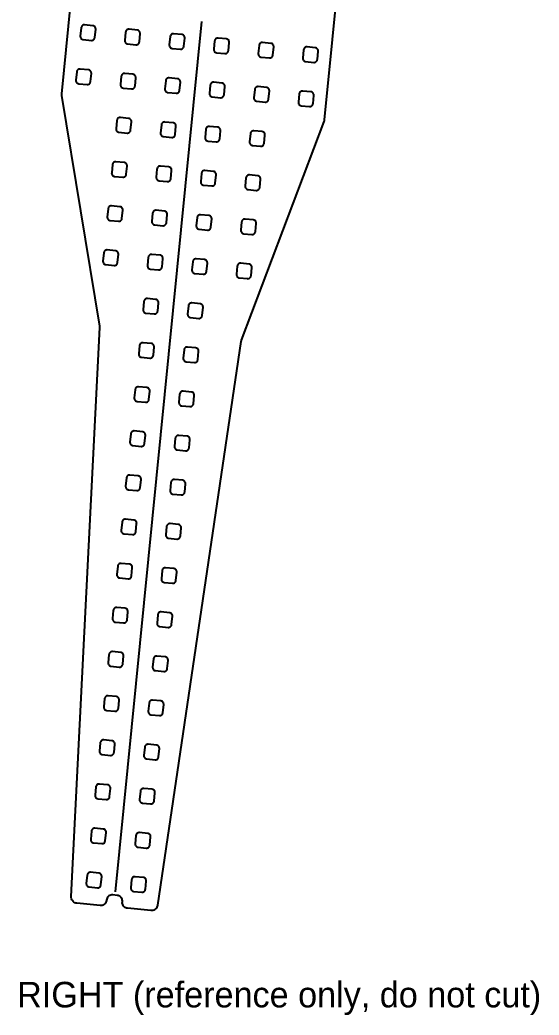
# Model space of a CAD drawing. Header units: millimetres. Extents: x -391 to 435, y -334 to 302.
# Drawn here: x 272.7 to 435.3, y -334.2 to -22.6 of the extents above; entities that cross this region are included whole.
import ezdxf

# ---------------------------------------------------------------- set-up
doc = ezdxf.new("R2010")
doc.units = ezdxf.units.MM
for name, color, linetype in [('LED_STRIP', 30, 'Continuous'), ('NOTES', 3, 'Continuous'), ('OUTLINE', 7, 'Continuous')]:
    doc.layers.add(name, color=color, linetype=linetype)

msp = doc.modelspace()

# ---------------------------------------------------------------- linework, layer by layer
at = {"layer": 'LED_STRIP'}
msp.add_lwpolyline([(329.55, -23.13), (302.58, -295.7)], dxfattribs=at)
at = {"layer": 'OUTLINE'}
msp.add_lwpolyline([(377.87, 45.8), (368, -53.94), (367.96, -54.19), (367.88, -54.44), (342.04, -122.89), (341.97, -123.1), (341.93, -123.31), (315.83, -299.81), (315.76, -300.14), (315.62, -300.45), (315.44, -300.74), (315.21, -300.99), (314.95, -301.2), (314.65, -301.36), (314.33, -301.46), (314, -301.52), (313.66, -301.51), (306.41, -300.79), (306.13, -300.74), (305.86, -300.65), (305.61, -300.52), (305.38, -300.35), (305.19, -300.14), (305.02, -299.91), (304.9, -299.65), (304.82, -299.38), (304.78, -299.1), (304.79, -298.82), (304.79, -298.74), (304.8, -298.46), (304.76, -298.18), (304.68, -297.91), (304.55, -297.65), (304.39, -297.42), (304.2, -297.21), (303.97, -297.04), (303.72, -296.91), (303.45, -296.82), (303.17, -296.77), (301.79, -296.63), (301.48, -296.63), (301.17, -296.68), (300.87, -296.78), (300.6, -296.94), (300.35, -297.14), (300.15, -297.37), (299.99, -297.65), (299.88, -297.94), (299.82, -298.25), (299.81, -298.32), (299.75, -298.63), (299.64, -298.93), (299.48, -299.2), (299.27, -299.44), (299.03, -299.64), (298.76, -299.79), (298.46, -299.9), (298.15, -299.95), (297.83, -299.95), (290.58, -299.23), (290.25, -299.17), (289.93, -299.05), (289.64, -298.88), (289.38, -298.67), (289.16, -298.41), (288.98, -298.12), (288.86, -297.81), (288.79, -297.47), (288.78, -297.14), (297.78, -118.94), (297.78, -118.73), (297.78, -118.73), (297.75, -118.51), (285.82, -46.33), (285.79, -46.07), (285.8, -45.8), (295.67, 53.94)], dxfattribs=at)
for points in [[(291.84, -28.4), (291.95, -28.51), (292.07, -28.6), (292.21, -28.68), (292.36, -28.73), (292.51, -28.76), (295.1, -29.01), (295.28, -29.01), (295.45, -28.99), (295.61, -28.93), (295.76, -28.84), (295.9, -28.73), (296.01, -28.6), (296.1, -28.45), (296.16, -28.29), (296.19, -28.12), (296.45, -25.53), (296.45, -25.37), (296.43, -25.22), (296.39, -25.07), (296.32, -24.92), (296.23, -24.8), (296.12, -24.68), (296, -24.59), (295.86, -24.51), (295.71, -24.46), (295.55, -24.43), (292.97, -24.18), (292.79, -24.18), (292.62, -24.2), (292.46, -24.26), (292.3, -24.35), (292.17, -24.46), (292.06, -24.59), (291.97, -24.74), (291.91, -24.9), (291.87, -25.08), (291.62, -27.66), (291.61, -27.82), (291.64, -27.97), (291.68, -28.13), (291.75, -28.27), (291.84, -28.4)], [(305.72, -29.7), (305.83, -29.84), (305.96, -29.95), (306.11, -30.04), (306.27, -30.1), (306.45, -30.13), (309.03, -30.39), (309.21, -30.39), (309.38, -30.36), (309.54, -30.31), (309.7, -30.22), (309.83, -30.11), (309.94, -29.98), (310.03, -29.83), (310.09, -29.67), (310.13, -29.49), (310.38, -26.91), (310.38, -26.73), (310.36, -26.56), (310.3, -26.4), (310.21, -26.24), (310.1, -26.11), (309.97, -26), (309.82, -25.91), (309.66, -25.85), (309.49, -25.81), (306.9, -25.56), (306.72, -25.55), (306.55, -25.58), (306.39, -25.64), (306.24, -25.73), (306.1, -25.84), (305.99, -25.97), (305.9, -26.12), (305.84, -26.28), (305.81, -26.45), (305.55, -29.04), (305.55, -29.22), (305.58, -29.39), (305.63, -29.55), (305.72, -29.7)], [(319.65, -31.08), (319.76, -31.22), (319.89, -31.33), (320.04, -31.42), (320.21, -31.48), (320.38, -31.51), (322.97, -31.77), (323.14, -31.77), (323.31, -31.74), (323.48, -31.68), (323.63, -31.6), (323.76, -31.49), (323.88, -31.36), (323.96, -31.21), (324.03, -31.04), (324.06, -30.87), (324.31, -28.28), (324.32, -28.11), (324.29, -27.94), (324.23, -27.77), (324.15, -27.62), (324.03, -27.49), (323.9, -27.37), (323.75, -27.28), (323.59, -27.22), (323.42, -27.19), (320.83, -26.94), (320.66, -26.93), (320.48, -26.96), (320.32, -27.02), (320.17, -27.1), (320.03, -27.22), (319.92, -27.35), (319.83, -27.5), (319.77, -27.66), (319.74, -27.83), (319.48, -30.42), (319.48, -30.59), (319.51, -30.77), (319.57, -30.93), (319.65, -31.08)], [(333.58, -32.46), (333.69, -32.6), (333.83, -32.71), (333.98, -32.8), (334.14, -32.86), (334.31, -32.89), (336.9, -33.15), (337.05, -33.15), (337.21, -33.13), (337.36, -33.08), (337.5, -33.01), (337.63, -32.93), (337.74, -32.82), (337.84, -32.69), (337.91, -32.55), (337.96, -32.4), (337.99, -32.25), (338.25, -29.66), (338.25, -29.49), (338.22, -29.32), (338.16, -29.15), (338.08, -29), (337.97, -28.87), (337.83, -28.75), (337.68, -28.66), (337.52, -28.6), (337.35, -28.57), (334.76, -28.31), (334.59, -28.31), (334.42, -28.34), (334.25, -28.4), (334.1, -28.48), (333.97, -28.59), (333.85, -28.73), (333.76, -28.88), (333.7, -29.04), (333.67, -29.21), (333.41, -31.8), (333.41, -31.97), (333.44, -32.14), (333.5, -32.31), (333.58, -32.46)], [(347.51, -33.84), (347.63, -33.97), (347.76, -34.09), (347.91, -34.18), (348.07, -34.24), (348.24, -34.27), (350.83, -34.53), (350.99, -34.53), (351.14, -34.51), (351.29, -34.46), (351.43, -34.39), (351.56, -34.3), (351.67, -34.19), (351.77, -34.07), (351.84, -33.93), (351.9, -33.78), (351.92, -33.63), (352.18, -31.04), (352.18, -30.87), (352.15, -30.7), (352.09, -30.53), (352.01, -30.38), (351.9, -30.24), (351.77, -30.13), (351.62, -30.04), (351.45, -29.98), (351.28, -29.95), (348.69, -29.69), (348.52, -29.69), (348.35, -29.72), (348.18, -29.78), (348.03, -29.86), (347.9, -29.97), (347.78, -30.1), (347.69, -30.25), (347.63, -30.42), (347.6, -30.59), (347.35, -33.18), (347.34, -33.35), (347.37, -33.52), (347.43, -33.69), (347.51, -33.84)], [(361.5, -35.29), (361.61, -35.4), (361.73, -35.49), (361.87, -35.57), (362.02, -35.62), (362.17, -35.65), (364.76, -35.9), (364.92, -35.91), (365.07, -35.89), (365.22, -35.84), (365.36, -35.77), (365.49, -35.68), (365.61, -35.57), (365.7, -35.45), (365.78, -35.31), (365.83, -35.16), (365.85, -35.01), (366.11, -32.42), (366.11, -32.25), (366.08, -32.07), (366.03, -31.91), (365.94, -31.76), (365.83, -31.62), (365.7, -31.51), (365.55, -31.42), (365.39, -31.36), (365.21, -31.33), (362.63, -31.07), (362.47, -31.07), (362.31, -31.09), (362.16, -31.13), (362.02, -31.2), (361.89, -31.29), (361.78, -31.4), (361.69, -31.53), (361.61, -31.66), (361.56, -31.81), (361.53, -31.97), (361.28, -34.55), (361.27, -34.71), (361.3, -34.87), (361.34, -35.02), (361.41, -35.16), (361.5, -35.29)], [(290.47, -42.22), (290.58, -42.33), (290.71, -42.42), (290.84, -42.5), (290.99, -42.55), (291.15, -42.58), (293.73, -42.83), (293.89, -42.84), (294.05, -42.82), (294.2, -42.77), (294.34, -42.7), (294.47, -42.61), (294.58, -42.5), (294.67, -42.38), (294.75, -42.24), (294.8, -42.09), (294.83, -41.94), (295.08, -39.35), (295.09, -39.19), (295.07, -39.04), (295.02, -38.89), (294.95, -38.75), (294.86, -38.62), (294.75, -38.5), (294.63, -38.41), (294.49, -38.34), (294.34, -38.28), (294.19, -38.26), (291.6, -38), (291.44, -38), (291.29, -38.02), (291.14, -38.06), (291, -38.13), (290.87, -38.22), (290.75, -38.33), (290.66, -38.46), (290.58, -38.59), (290.53, -38.74), (290.51, -38.9), (290.25, -41.48), (290.25, -41.64), (290.27, -41.8), (290.31, -41.95), (290.38, -42.09), (290.47, -42.22)], [(304.35, -43.53), (304.46, -43.66), (304.59, -43.77), (304.74, -43.86), (304.91, -43.92), (305.08, -43.96), (307.67, -44.21), (307.82, -44.22), (307.98, -44.19), (308.13, -44.15), (308.27, -44.08), (308.4, -43.99), (308.51, -43.88), (308.61, -43.76), (308.68, -43.62), (308.73, -43.47), (308.76, -43.32), (309.02, -40.73), (309.02, -40.55), (308.99, -40.38), (308.93, -40.22), (308.85, -40.07), (308.74, -39.93), (308.6, -39.82), (308.45, -39.73), (308.29, -39.67), (308.12, -39.63), (305.53, -39.38), (305.37, -39.38), (305.22, -39.4), (305.07, -39.44), (304.93, -39.51), (304.8, -39.6), (304.69, -39.71), (304.59, -39.83), (304.52, -39.97), (304.47, -40.12), (304.44, -40.27), (304.18, -42.86), (304.18, -43.04), (304.21, -43.21), (304.27, -43.37), (304.35, -43.53)], [(318.34, -44.97), (318.44, -45.09), (318.57, -45.18), (318.71, -45.26), (318.86, -45.31), (319.01, -45.33), (321.6, -45.59), (321.75, -45.59), (321.91, -45.57), (322.06, -45.53), (322.2, -45.46), (322.33, -45.37), (322.44, -45.26), (322.54, -45.13), (322.61, -45), (322.66, -44.85), (322.69, -44.69), (322.95, -42.11), (322.95, -41.95), (322.93, -41.79), (322.88, -41.64), (322.82, -41.5), (322.73, -41.37), (322.62, -41.26), (322.49, -41.17), (322.35, -41.09), (322.21, -41.04), (322.05, -41.01), (319.46, -40.76), (319.31, -40.75), (319.15, -40.77), (319, -40.82), (318.86, -40.89), (318.73, -40.98), (318.62, -41.09), (318.52, -41.21), (318.45, -41.35), (318.4, -41.5), (318.37, -41.65), (318.11, -44.24), (318.11, -44.4), (318.13, -44.55), (318.18, -44.7), (318.25, -44.84), (318.34, -44.97)], [(332.22, -46.28), (332.33, -46.42), (332.46, -46.53), (332.61, -46.62), (332.77, -46.68), (332.94, -46.71), (335.53, -46.97), (335.69, -46.97), (335.84, -46.95), (335.99, -46.9), (336.13, -46.84), (336.26, -46.75), (336.38, -46.64), (336.47, -46.51), (336.54, -46.37), (336.6, -46.23), (336.62, -46.07), (336.88, -43.48), (336.88, -43.31), (336.85, -43.14), (336.8, -42.97), (336.71, -42.82), (336.6, -42.69), (336.47, -42.57), (336.32, -42.48), (336.15, -42.42), (335.98, -42.39), (333.4, -42.13), (333.24, -42.13), (333.08, -42.15), (332.93, -42.2), (332.79, -42.27), (332.66, -42.36), (332.55, -42.47), (332.45, -42.59), (332.38, -42.73), (332.33, -42.88), (332.3, -43.03), (332.05, -45.62), (332.04, -45.79), (332.07, -45.97), (332.13, -46.13), (332.22, -46.28)], [(346.15, -47.66), (346.26, -47.79), (346.39, -47.91), (346.54, -48), (346.7, -48.06), (346.87, -48.09), (349.46, -48.35), (349.62, -48.35), (349.77, -48.33), (349.92, -48.28), (350.07, -48.21), (350.19, -48.12), (350.31, -48.02), (350.4, -47.89), (350.48, -47.75), (350.53, -47.6), (350.56, -47.45), (350.81, -44.86), (350.81, -44.69), (350.78, -44.52), (350.73, -44.35), (350.64, -44.2), (350.53, -44.07), (350.4, -43.95), (350.25, -43.86), (350.09, -43.8), (349.91, -43.77), (347.33, -43.51), (347.17, -43.51), (347.01, -43.53), (346.86, -43.58), (346.72, -43.65), (346.59, -43.74), (346.48, -43.84), (346.39, -43.97), (346.31, -44.11), (346.26, -44.26), (346.23, -44.41), (345.98, -47), (345.98, -47.17), (346, -47.34), (346.06, -47.51), (346.15, -47.66)], [(360.08, -49.04), (360.19, -49.17), (360.32, -49.29), (360.47, -49.38), (360.63, -49.44), (360.81, -49.47), (363.39, -49.73), (363.55, -49.73), (363.71, -49.71), (363.86, -49.66), (364, -49.59), (364.13, -49.5), (364.24, -49.39), (364.33, -49.27), (364.41, -49.13), (364.46, -48.98), (364.49, -48.83), (364.74, -46.24), (364.75, -46.07), (364.72, -45.89), (364.66, -45.73), (364.57, -45.58), (364.46, -45.44), (364.33, -45.33), (364.18, -45.24), (364.02, -45.18), (363.85, -45.15), (361.26, -44.89), (361.1, -44.89), (360.95, -44.91), (360.8, -44.96), (360.66, -45.02), (360.53, -45.11), (360.41, -45.22), (360.32, -45.35), (360.24, -45.49), (360.19, -45.63), (360.17, -45.79), (359.91, -48.38), (359.91, -48.55), (359.94, -48.72), (359.99, -48.89), (360.08, -49.04)], [(302.98, -57.35), (303.09, -57.48), (303.23, -57.59), (303.38, -57.68), (303.54, -57.75), (303.71, -57.78), (306.3, -58.03), (306.46, -58.04), (306.61, -58.02), (306.76, -57.97), (306.9, -57.9), (307.03, -57.81), (307.14, -57.7), (307.24, -57.58), (307.31, -57.44), (307.36, -57.29), (307.39, -57.14), (307.65, -54.55), (307.65, -54.37), (307.62, -54.2), (307.56, -54.04), (307.48, -53.89), (307.37, -53.75), (307.24, -53.64), (307.09, -53.55), (306.92, -53.49), (306.75, -53.46), (304.16, -53.2), (304.01, -53.2), (303.85, -53.22), (303.7, -53.26), (303.56, -53.33), (303.43, -53.42), (303.32, -53.53), (303.22, -53.66), (303.15, -53.79), (303.1, -53.94), (303.07, -54.1), (302.81, -56.68), (302.81, -56.86), (302.84, -57.03), (302.9, -57.19), (302.98, -57.35)], [(316.92, -58.72), (317.03, -58.86), (317.16, -58.97), (317.31, -59.06), (317.47, -59.12), (317.64, -59.16), (320.23, -59.41), (320.39, -59.41), (320.54, -59.39), (320.69, -59.35), (320.83, -59.28), (320.96, -59.19), (321.08, -59.08), (321.17, -58.96), (321.24, -58.82), (321.3, -58.67), (321.32, -58.51), (321.58, -55.93), (321.58, -55.75), (321.55, -55.58), (321.5, -55.42), (321.41, -55.26), (321.3, -55.13), (321.17, -55.02), (321.02, -54.93), (320.85, -54.87), (320.68, -54.83), (318.1, -54.58), (317.94, -54.57), (317.78, -54.6), (317.63, -54.64), (317.49, -54.71), (317.36, -54.8), (317.25, -54.91), (317.16, -55.03), (317.08, -55.17), (317.03, -55.32), (317, -55.47), (316.75, -58.06), (316.74, -58.24), (316.77, -58.41), (316.83, -58.57), (316.92, -58.72)], [(330.85, -60.1), (330.96, -60.24), (331.09, -60.35), (331.24, -60.44), (331.4, -60.5), (331.57, -60.53), (334.16, -60.79), (334.32, -60.79), (334.47, -60.77), (334.62, -60.73), (334.77, -60.66), (334.89, -60.57), (335.01, -60.46), (335.1, -60.33), (335.18, -60.2), (335.23, -60.05), (335.26, -59.89), (335.51, -57.31), (335.51, -57.13), (335.49, -56.96), (335.43, -56.8), (335.34, -56.64), (335.23, -56.51), (335.1, -56.39), (334.95, -56.31), (334.79, -56.24), (334.62, -56.21), (332.03, -55.96), (331.87, -55.95), (331.72, -55.97), (331.57, -56.02), (331.42, -56.09), (331.3, -56.18), (331.18, -56.29), (331.09, -56.41), (331.01, -56.55), (330.96, -56.7), (330.93, -56.85), (330.68, -59.44), (330.68, -59.61), (330.7, -59.79), (330.76, -59.95), (330.85, -60.1)], [(344.78, -61.48), (344.89, -61.62), (345.02, -61.73), (345.17, -61.82), (345.34, -61.88), (345.51, -61.91), (348.09, -62.17), (348.25, -62.17), (348.41, -62.15), (348.56, -62.1), (348.7, -62.04), (348.83, -61.95), (348.94, -61.84), (349.03, -61.71), (349.11, -61.57), (349.16, -61.43), (349.19, -61.27), (349.44, -58.68), (349.45, -58.51), (349.42, -58.34), (349.36, -58.17), (349.27, -58.02), (349.16, -57.89), (349.03, -57.77), (348.88, -57.68), (348.72, -57.62), (348.55, -57.59), (345.96, -57.33), (345.8, -57.33), (345.65, -57.35), (345.5, -57.4), (345.36, -57.47), (345.23, -57.56), (345.11, -57.67), (345.02, -57.79), (344.95, -57.93), (344.89, -58.08), (344.87, -58.23), (344.61, -60.82), (344.61, -60.99), (344.64, -61.16), (344.69, -61.33), (344.78, -61.48)], [(301.62, -71.17), (301.73, -71.3), (301.86, -71.42), (302.01, -71.51), (302.17, -71.57), (302.34, -71.6), (304.93, -71.85), (305.09, -71.86), (305.24, -71.84), (305.39, -71.79), (305.53, -71.72), (305.66, -71.63), (305.78, -71.52), (305.87, -71.4), (305.95, -71.26), (306, -71.11), (306.02, -70.96), (306.28, -68.37), (306.28, -68.2), (306.25, -68.02), (306.2, -67.86), (306.11, -67.71), (306, -67.57), (305.87, -67.46), (305.72, -67.37), (305.56, -67.31), (305.38, -67.28), (302.8, -67.02), (302.64, -67.02), (302.48, -67.04), (302.33, -67.08), (302.19, -67.15), (302.06, -67.24), (301.95, -67.35), (301.86, -67.48), (301.78, -67.62), (301.73, -67.76), (301.7, -67.92), (301.45, -70.51), (301.44, -70.68), (301.47, -70.85), (301.53, -71.02), (301.62, -71.17)], [(315.55, -72.55), (315.66, -72.68), (315.79, -72.79), (315.94, -72.88), (316.1, -72.94), (316.28, -72.98), (318.86, -73.23), (319.02, -73.24), (319.18, -73.21), (319.33, -73.17), (319.47, -73.1), (319.6, -73.01), (319.71, -72.9), (319.8, -72.78), (319.88, -72.64), (319.93, -72.49), (319.96, -72.34), (320.21, -69.75), (320.21, -69.57), (320.19, -69.4), (320.13, -69.24), (320.04, -69.09), (319.93, -68.95), (319.8, -68.84), (319.65, -68.75), (319.49, -68.69), (319.32, -68.66), (316.73, -68.4), (316.57, -68.4), (316.42, -68.42), (316.27, -68.46), (316.12, -68.53), (316, -68.62), (315.88, -68.73), (315.79, -68.86), (315.71, -68.99), (315.66, -69.14), (315.63, -69.3), (315.38, -71.88), (315.38, -72.06), (315.41, -72.23), (315.46, -72.39), (315.55, -72.55)], [(329.48, -73.92), (329.59, -74.06), (329.72, -74.17), (329.87, -74.26), (330.04, -74.32), (330.21, -74.36), (332.79, -74.61), (332.95, -74.61), (333.11, -74.59), (333.26, -74.55), (333.4, -74.48), (333.53, -74.39), (333.64, -74.28), (333.74, -74.16), (333.81, -74.02), (333.86, -73.87), (333.89, -73.71), (334.14, -71.13), (334.15, -70.95), (334.12, -70.78), (334.06, -70.62), (333.97, -70.46), (333.86, -70.33), (333.73, -70.22), (333.58, -70.13), (333.42, -70.07), (333.25, -70.03), (330.66, -69.78), (330.5, -69.77), (330.35, -69.8), (330.2, -69.84), (330.06, -69.91), (329.93, -70), (329.81, -70.11), (329.72, -70.23), (329.65, -70.37), (329.59, -70.52), (329.57, -70.67), (329.31, -73.26), (329.31, -73.44), (329.34, -73.61), (329.39, -73.77), (329.48, -73.92)], [(343.41, -75.3), (343.52, -75.44), (343.66, -75.55), (343.81, -75.64), (343.97, -75.7), (344.14, -75.73), (346.73, -75.99), (346.88, -75.99), (347.04, -75.97), (347.19, -75.93), (347.33, -75.86), (347.46, -75.77), (347.57, -75.66), (347.67, -75.53), (347.74, -75.4), (347.79, -75.25), (347.82, -75.09), (348.08, -72.51), (348.08, -72.33), (348.05, -72.16), (347.99, -71.99), (347.91, -71.84), (347.8, -71.71), (347.66, -71.59), (347.51, -71.51), (347.35, -71.44), (347.18, -71.41), (344.59, -71.16), (344.44, -71.15), (344.28, -71.17), (344.13, -71.22), (343.99, -71.29), (343.86, -71.38), (343.75, -71.49), (343.65, -71.61), (343.58, -71.75), (343.53, -71.9), (343.5, -72.05), (343.24, -74.64), (343.24, -74.81), (343.27, -74.99), (343.33, -75.15), (343.41, -75.3)], [(300.25, -84.99), (300.36, -85.12), (300.49, -85.24), (300.64, -85.33), (300.8, -85.39), (300.98, -85.42), (303.56, -85.68), (303.72, -85.68), (303.88, -85.66), (304.03, -85.61), (304.17, -85.54), (304.3, -85.45), (304.41, -85.35), (304.5, -85.22), (304.58, -85.08), (304.63, -84.93), (304.66, -84.78), (304.91, -82.19), (304.92, -82.02), (304.89, -81.85), (304.83, -81.68), (304.74, -81.53), (304.63, -81.39), (304.5, -81.28), (304.35, -81.19), (304.19, -81.13), (304.02, -81.1), (301.43, -80.84), (301.27, -80.84), (301.12, -80.86), (300.97, -80.91), (300.83, -80.97), (300.7, -81.06), (300.58, -81.17), (300.49, -81.3), (300.41, -81.44), (300.36, -81.58), (300.34, -81.74), (300.08, -84.33), (300.08, -84.5), (300.11, -84.67), (300.16, -84.84), (300.25, -84.99)], [(314.18, -86.37), (314.29, -86.5), (314.42, -86.62), (314.57, -86.7), (314.74, -86.77), (314.91, -86.8), (317.5, -87.05), (317.65, -87.06), (317.81, -87.04), (317.96, -86.99), (318.1, -86.92), (318.23, -86.83), (318.34, -86.72), (318.44, -86.6), (318.51, -86.46), (318.56, -86.31), (318.59, -86.16), (318.85, -83.57), (318.85, -83.4), (318.82, -83.22), (318.76, -83.06), (318.68, -82.91), (318.57, -82.77), (318.43, -82.66), (318.28, -82.57), (318.12, -82.51), (317.95, -82.48), (315.36, -82.22), (315.2, -82.22), (315.05, -82.24), (314.9, -82.28), (314.76, -82.35), (314.63, -82.44), (314.52, -82.55), (314.42, -82.68), (314.35, -82.81), (314.3, -82.96), (314.27, -83.12), (314.01, -85.7), (314.01, -85.88), (314.04, -86.05), (314.1, -86.22), (314.18, -86.37)], [(328.11, -87.75), (328.22, -87.88), (328.36, -87.99), (328.51, -88.08), (328.67, -88.14), (328.84, -88.18), (331.43, -88.43), (331.58, -88.44), (331.74, -88.41), (331.89, -88.37), (332.03, -88.3), (332.16, -88.21), (332.27, -88.1), (332.37, -87.98), (332.44, -87.84), (332.49, -87.69), (332.52, -87.54), (332.78, -84.95), (332.78, -84.77), (332.75, -84.6), (332.69, -84.44), (332.61, -84.29), (332.5, -84.15), (332.36, -84.04), (332.21, -83.95), (332.05, -83.89), (331.88, -83.86), (329.29, -83.6), (329.14, -83.6), (328.98, -83.62), (328.83, -83.66), (328.69, -83.73), (328.56, -83.82), (328.45, -83.93), (328.35, -84.05), (328.28, -84.19), (328.23, -84.34), (328.2, -84.5), (327.94, -87.08), (327.94, -87.26), (327.97, -87.43), (328.03, -87.59), (328.11, -87.75)], [(342.05, -89.12), (342.16, -89.26), (342.29, -89.37), (342.44, -89.46), (342.6, -89.52), (342.77, -89.56), (345.36, -89.81), (345.52, -89.81), (345.67, -89.79), (345.82, -89.75), (345.96, -89.68), (346.09, -89.59), (346.21, -89.48), (346.3, -89.36), (346.37, -89.22), (346.43, -89.07), (346.45, -88.91), (346.71, -86.33), (346.71, -86.15), (346.68, -85.98), (346.63, -85.82), (346.54, -85.66), (346.43, -85.53), (346.3, -85.42), (346.15, -85.33), (345.98, -85.27), (345.81, -85.23), (343.23, -84.98), (343.07, -84.97), (342.91, -85), (342.76, -85.04), (342.62, -85.11), (342.49, -85.2), (342.38, -85.31), (342.28, -85.43), (342.21, -85.57), (342.16, -85.72), (342.13, -85.87), (341.88, -88.46), (341.87, -88.64), (341.9, -88.81), (341.96, -88.97), (342.05, -89.12)], [(298.93, -98.88), (299.04, -98.99), (299.17, -99.09), (299.31, -99.16), (299.45, -99.21), (299.61, -99.24), (302.2, -99.5), (302.35, -99.5), (302.51, -99.48), (302.66, -99.43), (302.8, -99.37), (302.93, -99.28), (303.04, -99.17), (303.14, -99.04), (303.21, -98.9), (303.26, -98.76), (303.29, -98.6), (303.55, -96.01), (303.55, -95.84), (303.52, -95.67), (303.46, -95.5), (303.38, -95.35), (303.27, -95.22), (303.13, -95.1), (302.98, -95.01), (302.82, -94.95), (302.65, -94.92), (300.06, -94.66), (299.9, -94.66), (299.75, -94.68), (299.6, -94.73), (299.46, -94.8), (299.33, -94.89), (299.22, -94.99), (299.12, -95.12), (299.05, -95.26), (299, -95.41), (298.97, -95.56), (298.71, -98.15), (298.71, -98.3), (298.73, -98.46), (298.78, -98.61), (298.84, -98.75), (298.93, -98.88)], [(312.81, -100.19), (312.92, -100.32), (313.06, -100.44), (313.21, -100.53), (313.37, -100.59), (313.54, -100.62), (316.13, -100.88), (316.29, -100.88), (316.44, -100.86), (316.59, -100.81), (316.73, -100.74), (316.86, -100.65), (316.97, -100.55), (317.07, -100.42), (317.14, -100.28), (317.19, -100.13), (317.22, -99.98), (317.48, -97.39), (317.48, -97.22), (317.45, -97.05), (317.39, -96.88), (317.31, -96.73), (317.2, -96.59), (317.07, -96.48), (316.92, -96.39), (316.75, -96.33), (316.58, -96.3), (313.99, -96.04), (313.84, -96.04), (313.68, -96.06), (313.53, -96.11), (313.39, -96.17), (313.26, -96.26), (313.15, -96.37), (313.05, -96.5), (312.98, -96.64), (312.93, -96.78), (312.9, -96.94), (312.64, -99.53), (312.64, -99.7), (312.67, -99.87), (312.73, -100.04), (312.81, -100.19)], [(326.75, -101.57), (326.86, -101.7), (326.99, -101.82), (327.14, -101.9), (327.3, -101.97), (327.47, -102), (330.06, -102.25), (330.22, -102.26), (330.37, -102.24), (330.52, -102.19), (330.66, -102.12), (330.79, -102.03), (330.91, -101.92), (331, -101.8), (331.07, -101.66), (331.13, -101.51), (331.15, -101.36), (331.41, -98.77), (331.41, -98.6), (331.38, -98.42), (331.33, -98.26), (331.24, -98.11), (331.13, -97.97), (331, -97.86), (330.85, -97.77), (330.68, -97.71), (330.51, -97.68), (327.93, -97.42), (327.77, -97.42), (327.61, -97.44), (327.46, -97.48), (327.32, -97.55), (327.19, -97.64), (327.08, -97.75), (326.99, -97.88), (326.91, -98.01), (326.86, -98.16), (326.83, -98.32), (326.58, -100.9), (326.57, -101.08), (326.6, -101.25), (326.66, -101.42), (326.75, -101.57)], [(340.68, -102.95), (340.79, -103.08), (340.92, -103.19), (341.07, -103.28), (341.23, -103.34), (341.4, -103.38), (343.99, -103.63), (344.15, -103.64), (344.3, -103.61), (344.45, -103.57), (344.6, -103.5), (344.72, -103.41), (344.84, -103.3), (344.93, -103.18), (345.01, -103.04), (345.06, -102.89), (345.09, -102.74), (345.34, -100.15), (345.34, -99.97), (345.32, -99.8), (345.26, -99.64), (345.17, -99.49), (345.06, -99.35), (344.93, -99.24), (344.78, -99.15), (344.62, -99.09), (344.45, -99.05), (341.86, -98.8), (341.7, -98.8), (341.55, -98.82), (341.4, -98.86), (341.25, -98.93), (341.13, -99.02), (341.01, -99.13), (340.92, -99.25), (340.84, -99.39), (340.79, -99.54), (340.76, -99.7), (340.51, -102.28), (340.51, -102.46), (340.53, -102.63), (340.59, -102.79), (340.68, -102.95)], [(311.45, -114.01), (311.56, -114.15), (311.69, -114.26), (311.84, -114.35), (312, -114.41), (312.17, -114.44), (314.76, -114.7), (314.92, -114.7), (315.07, -114.68), (315.22, -114.63), (315.36, -114.57), (315.49, -114.48), (315.61, -114.37), (315.7, -114.24), (315.78, -114.1), (315.83, -113.96), (315.85, -113.8), (316.11, -111.21), (316.11, -111.04), (316.08, -110.87), (316.03, -110.7), (315.94, -110.55), (315.83, -110.42), (315.7, -110.3), (315.55, -110.21), (315.38, -110.15), (315.21, -110.12), (312.63, -109.86), (312.47, -109.86), (312.31, -109.88), (312.16, -109.93), (312.02, -110), (311.89, -110.09), (311.78, -110.19), (311.69, -110.32), (311.61, -110.46), (311.56, -110.61), (311.53, -110.76), (311.28, -113.35), (311.27, -113.52), (311.3, -113.69), (311.36, -113.86), (311.45, -114.01)], [(325.38, -115.39), (325.49, -115.52), (325.62, -115.64), (325.77, -115.73), (325.93, -115.79), (326.11, -115.82), (328.69, -116.08), (328.85, -116.08), (329.01, -116.06), (329.16, -116.01), (329.3, -115.94), (329.43, -115.85), (329.54, -115.75), (329.63, -115.62), (329.71, -115.48), (329.76, -115.33), (329.79, -115.18), (330.04, -112.59), (330.04, -112.42), (330.02, -112.25), (329.96, -112.08), (329.87, -111.93), (329.76, -111.79), (329.63, -111.68), (329.48, -111.59), (329.32, -111.53), (329.15, -111.5), (326.56, -111.24), (326.4, -111.24), (326.25, -111.26), (326.1, -111.31), (325.95, -111.37), (325.83, -111.46), (325.71, -111.57), (325.62, -111.7), (325.54, -111.84), (325.49, -111.98), (325.46, -112.14), (325.21, -114.73), (325.21, -114.9), (325.24, -115.07), (325.29, -115.24), (325.38, -115.39)], [(310.19, -127.97), (310.32, -128.08), (310.47, -128.17), (310.63, -128.23), (310.81, -128.26), (313.39, -128.52), (313.55, -128.52), (313.71, -128.5), (313.86, -128.45), (314, -128.39), (314.13, -128.3), (314.24, -128.19), (314.33, -128.06), (314.41, -127.92), (314.46, -127.78), (314.49, -127.62), (314.74, -125.03), (314.74, -124.86), (314.72, -124.69), (314.66, -124.52), (314.57, -124.37), (314.46, -124.24), (314.33, -124.12), (314.18, -124.03), (314.02, -123.97), (313.85, -123.94), (311.26, -123.69), (311.1, -123.68), (310.95, -123.7), (310.8, -123.75), (310.66, -123.82), (310.53, -123.91), (310.41, -124.02), (310.32, -124.14), (310.24, -124.28), (310.19, -124.43), (310.17, -124.58), (309.91, -127.17), (309.91, -127.34), (309.94, -127.52), (309.99, -127.68), (310.08, -127.83), (310.19, -127.97)], [(324.01, -129.21), (324.12, -129.34), (324.25, -129.46), (324.4, -129.55), (324.57, -129.61), (324.74, -129.64), (327.33, -129.9), (327.48, -129.9), (327.64, -129.88), (327.79, -129.83), (327.93, -129.76), (328.06, -129.68), (328.17, -129.57), (328.27, -129.44), (328.34, -129.3), (328.39, -129.15), (328.42, -129), (328.67, -126.41), (328.68, -126.24), (328.65, -126.07), (328.59, -125.9), (328.51, -125.75), (328.39, -125.62), (328.26, -125.5), (328.11, -125.41), (327.95, -125.35), (327.78, -125.32), (325.19, -125.06), (325.03, -125.06), (324.88, -125.08), (324.73, -125.13), (324.59, -125.2), (324.46, -125.29), (324.35, -125.39), (324.25, -125.52), (324.18, -125.66), (324.12, -125.81), (324.1, -125.96), (323.84, -128.55), (323.84, -128.72), (323.87, -128.89), (323.93, -129.06), (324.01, -129.21)], [(308.71, -141.65), (308.82, -141.79), (308.95, -141.9), (309.1, -141.99), (309.27, -142.05), (309.44, -142.08), (312.03, -142.34), (312.18, -142.34), (312.34, -142.32), (312.49, -142.28), (312.63, -142.21), (312.76, -142.12), (312.87, -142.01), (312.97, -141.88), (313.04, -141.75), (313.09, -141.6), (313.12, -141.44), (313.38, -138.86), (313.38, -138.68), (313.35, -138.51), (313.29, -138.35), (313.21, -138.19), (313.1, -138.06), (312.96, -137.94), (312.81, -137.86), (312.65, -137.79), (312.48, -137.76), (309.89, -137.51), (309.73, -137.5), (309.58, -137.52), (309.43, -137.57), (309.29, -137.64), (309.16, -137.73), (309.05, -137.84), (308.95, -137.96), (308.88, -138.1), (308.83, -138.25), (308.8, -138.4), (308.54, -140.99), (308.54, -141.16), (308.57, -141.34), (308.63, -141.5), (308.71, -141.65)], [(322.64, -143.03), (322.75, -143.17), (322.89, -143.28), (323.04, -143.37), (323.2, -143.43), (323.37, -143.46), (325.96, -143.72), (326.11, -143.72), (326.27, -143.7), (326.42, -143.65), (326.56, -143.59), (326.69, -143.5), (326.8, -143.39), (326.9, -143.26), (326.97, -143.12), (327.02, -142.98), (327.05, -142.82), (327.31, -140.23), (327.31, -140.06), (327.28, -139.89), (327.22, -139.72), (327.14, -139.57), (327.03, -139.44), (326.9, -139.32), (326.75, -139.23), (326.58, -139.17), (326.41, -139.14), (323.82, -138.88), (323.67, -138.88), (323.51, -138.9), (323.36, -138.95), (323.22, -139.02), (323.09, -139.11), (322.98, -139.22), (322.88, -139.34), (322.81, -139.48), (322.76, -139.63), (322.73, -139.78), (322.47, -142.37), (322.47, -142.54), (322.5, -142.72), (322.56, -142.88), (322.64, -143.03)], [(307.34, -155.47), (307.45, -155.61), (307.59, -155.72), (307.74, -155.81), (307.9, -155.87), (308.07, -155.91), (310.66, -156.16), (310.82, -156.16), (310.97, -156.14), (311.12, -156.1), (311.26, -156.03), (311.39, -155.94), (311.5, -155.83), (311.6, -155.71), (311.67, -155.57), (311.72, -155.42), (311.75, -155.26), (312.01, -152.68), (312.01, -152.5), (311.98, -152.33), (311.92, -152.17), (311.84, -152.01), (311.73, -151.88), (311.6, -151.77), (311.45, -151.68), (311.28, -151.62), (311.11, -151.58), (308.52, -151.33), (308.37, -151.32), (308.21, -151.35), (308.06, -151.39), (307.92, -151.46), (307.79, -151.55), (307.68, -151.66), (307.58, -151.78), (307.51, -151.92), (307.46, -152.07), (307.43, -152.22), (307.17, -154.81), (307.17, -154.99), (307.2, -155.16), (307.26, -155.32), (307.34, -155.47)], [(321.28, -156.85), (321.39, -156.99), (321.52, -157.1), (321.67, -157.19), (321.83, -157.25), (322, -157.28), (324.59, -157.54), (324.75, -157.54), (324.9, -157.52), (325.05, -157.48), (325.19, -157.41), (325.32, -157.32), (325.44, -157.21), (325.53, -157.08), (325.61, -156.95), (325.66, -156.8), (325.68, -156.64), (325.94, -154.06), (325.94, -153.88), (325.91, -153.71), (325.86, -153.55), (325.77, -153.39), (325.66, -153.26), (325.53, -153.14), (325.38, -153.06), (325.21, -152.99), (325.04, -152.96), (322.46, -152.71), (322.3, -152.7), (322.14, -152.72), (321.99, -152.77), (321.85, -152.84), (321.72, -152.93), (321.61, -153.04), (321.52, -153.16), (321.44, -153.3), (321.39, -153.45), (321.36, -153.6), (321.11, -156.19), (321.1, -156.36), (321.13, -156.54), (321.19, -156.7), (321.28, -156.85)], [(305.98, -169.3), (306.09, -169.43), (306.22, -169.54), (306.37, -169.63), (306.53, -169.69), (306.7, -169.73), (309.29, -169.98), (309.45, -169.99), (309.6, -169.96), (309.75, -169.92), (309.9, -169.85), (310.02, -169.76), (310.14, -169.65), (310.23, -169.53), (310.31, -169.39), (310.36, -169.24), (310.38, -169.09), (310.64, -166.5), (310.64, -166.32), (310.61, -166.15), (310.56, -165.99), (310.47, -165.84), (310.36, -165.7), (310.23, -165.59), (310.08, -165.5), (309.92, -165.44), (309.74, -165.41), (307.16, -165.15), (307, -165.15), (306.84, -165.17), (306.69, -165.21), (306.55, -165.28), (306.42, -165.37), (306.31, -165.48), (306.22, -165.6), (306.14, -165.74), (306.09, -165.89), (306.06, -166.05), (305.81, -168.63), (305.81, -168.81), (305.83, -168.98), (305.89, -169.14), (305.98, -169.3)], [(319.91, -170.67), (320.02, -170.81), (320.15, -170.92), (320.3, -171.01), (320.46, -171.07), (320.64, -171.11), (323.22, -171.36), (323.38, -171.36), (323.54, -171.34), (323.69, -171.3), (323.83, -171.23), (323.96, -171.14), (324.07, -171.03), (324.16, -170.91), (324.24, -170.77), (324.29, -170.62), (324.32, -170.46), (324.57, -167.88), (324.57, -167.7), (324.55, -167.53), (324.49, -167.37), (324.4, -167.21), (324.29, -167.08), (324.16, -166.97), (324.01, -166.88), (323.85, -166.82), (323.68, -166.78), (321.09, -166.53), (320.93, -166.52), (320.78, -166.55), (320.63, -166.59), (320.49, -166.66), (320.36, -166.75), (320.24, -166.86), (320.15, -166.98), (320.07, -167.12), (320.02, -167.27), (320, -167.42), (319.74, -170.01), (319.74, -170.19), (319.77, -170.36), (319.82, -170.52), (319.91, -170.67)], [(304.61, -183.12), (304.72, -183.25), (304.85, -183.37), (305, -183.45), (305.17, -183.52), (305.34, -183.55), (307.92, -183.8), (308.08, -183.81), (308.24, -183.79), (308.39, -183.74), (308.53, -183.67), (308.66, -183.58), (308.77, -183.47), (308.86, -183.35), (308.94, -183.21), (308.99, -183.06), (309.02, -182.91), (309.27, -180.32), (309.28, -180.15), (309.25, -179.97), (309.19, -179.81), (309.1, -179.66), (308.99, -179.52), (308.86, -179.41), (308.71, -179.32), (308.55, -179.26), (308.38, -179.23), (305.79, -178.97), (305.63, -178.97), (305.48, -178.99), (305.33, -179.03), (305.19, -179.1), (305.06, -179.19), (304.94, -179.3), (304.85, -179.43), (304.77, -179.56), (304.72, -179.71), (304.7, -179.87), (304.44, -182.45), (304.44, -182.63), (304.47, -182.8), (304.52, -182.97), (304.61, -183.12)], [(318.54, -184.5), (318.65, -184.63), (318.78, -184.74), (318.93, -184.83), (319.1, -184.89), (319.27, -184.93), (321.86, -185.18), (322.01, -185.19), (322.17, -185.16), (322.32, -185.12), (322.46, -185.05), (322.59, -184.96), (322.7, -184.85), (322.8, -184.73), (322.87, -184.59), (322.92, -184.44), (322.95, -184.29), (323.21, -181.7), (323.21, -181.52), (323.18, -181.35), (323.12, -181.19), (323.04, -181.04), (322.93, -180.9), (322.79, -180.79), (322.64, -180.7), (322.48, -180.64), (322.31, -180.61), (319.72, -180.35), (319.56, -180.35), (319.41, -180.37), (319.26, -180.41), (319.12, -180.48), (318.99, -180.57), (318.88, -180.68), (318.78, -180.8), (318.71, -180.94), (318.66, -181.09), (318.63, -181.25), (318.37, -183.83), (318.37, -184.01), (318.4, -184.18), (318.46, -184.34), (318.54, -184.5)], [(303.24, -196.94), (303.35, -197.07), (303.48, -197.19), (303.63, -197.28), (303.8, -197.34), (303.97, -197.37), (306.56, -197.63), (306.71, -197.63), (306.87, -197.61), (307.02, -197.56), (307.16, -197.49), (307.29, -197.4), (307.4, -197.3), (307.5, -197.17), (307.57, -197.03), (307.62, -196.88), (307.65, -196.73), (307.91, -194.14), (307.91, -193.97), (307.88, -193.8), (307.82, -193.63), (307.74, -193.48), (307.63, -193.34), (307.49, -193.23), (307.34, -193.14), (307.18, -193.08), (307.01, -193.05), (304.42, -192.79), (304.27, -192.79), (304.11, -192.81), (303.96, -192.86), (303.82, -192.92), (303.69, -193.01), (303.58, -193.12), (303.48, -193.25), (303.41, -193.39), (303.36, -193.53), (303.33, -193.69), (303.07, -196.28), (303.07, -196.45), (303.1, -196.62), (303.16, -196.79), (303.24, -196.94)], [(317.17, -198.32), (317.28, -198.45), (317.42, -198.57), (317.57, -198.65), (317.73, -198.72), (317.9, -198.75), (320.49, -199), (320.65, -199.01), (320.8, -198.99), (320.95, -198.94), (321.09, -198.87), (321.22, -198.78), (321.33, -198.67), (321.43, -198.55), (321.5, -198.41), (321.55, -198.26), (321.58, -198.11), (321.84, -195.52), (321.84, -195.35), (321.81, -195.17), (321.75, -195.01), (321.67, -194.86), (321.56, -194.72), (321.43, -194.61), (321.28, -194.52), (321.11, -194.46), (320.94, -194.43), (318.35, -194.17), (318.2, -194.17), (318.04, -194.19), (317.89, -194.23), (317.75, -194.3), (317.62, -194.39), (317.51, -194.5), (317.41, -194.63), (317.34, -194.76), (317.29, -194.91), (317.26, -195.07), (317, -197.65), (317, -197.83), (317.03, -198), (317.09, -198.17), (317.17, -198.32)], [(301.87, -210.76), (301.99, -210.9), (302.12, -211.01), (302.27, -211.1), (302.43, -211.16), (302.6, -211.19), (305.19, -211.45), (305.35, -211.45), (305.5, -211.43), (305.65, -211.38), (305.79, -211.31), (305.92, -211.23), (306.03, -211.12), (306.13, -210.99), (306.2, -210.85), (306.26, -210.7), (306.28, -210.55), (306.54, -207.96), (306.54, -207.79), (306.51, -207.62), (306.45, -207.45), (306.37, -207.3), (306.26, -207.17), (306.13, -207.05), (305.98, -206.96), (305.81, -206.9), (305.64, -206.87), (303.05, -206.61), (302.9, -206.61), (302.74, -206.63), (302.59, -206.68), (302.45, -206.75), (302.32, -206.84), (302.21, -206.94), (302.11, -207.07), (302.04, -207.21), (301.99, -207.36), (301.96, -207.51), (301.71, -210.1), (301.7, -210.27), (301.73, -210.44), (301.79, -210.61), (301.87, -210.76)], [(315.81, -212.14), (315.92, -212.27), (316.05, -212.39), (316.2, -212.48), (316.36, -212.54), (316.53, -212.57), (319.12, -212.83), (319.28, -212.83), (319.43, -212.81), (319.58, -212.76), (319.72, -212.69), (319.85, -212.6), (319.97, -212.49), (320.06, -212.37), (320.14, -212.23), (320.19, -212.08), (320.21, -211.93), (320.47, -209.34), (320.47, -209.17), (320.44, -209), (320.39, -208.83), (320.3, -208.68), (320.19, -208.54), (320.06, -208.43), (319.91, -208.34), (319.75, -208.28), (319.57, -208.25), (316.99, -207.99), (316.83, -207.99), (316.67, -208.01), (316.52, -208.06), (316.38, -208.12), (316.25, -208.21), (316.14, -208.32), (316.05, -208.45), (315.97, -208.59), (315.92, -208.73), (315.89, -208.89), (315.64, -211.48), (315.64, -211.65), (315.66, -211.82), (315.72, -211.99), (315.81, -212.14)], [(300.51, -224.58), (300.62, -224.72), (300.75, -224.83), (300.9, -224.92), (301.06, -224.98), (301.23, -225.01), (303.82, -225.27), (303.98, -225.27), (304.13, -225.25), (304.28, -225.2), (304.43, -225.14), (304.55, -225.05), (304.67, -224.94), (304.76, -224.81), (304.84, -224.67), (304.89, -224.53), (304.92, -224.37), (305.17, -221.78), (305.17, -221.61), (305.14, -221.44), (305.09, -221.27), (305, -221.12), (304.89, -220.99), (304.76, -220.87), (304.61, -220.78), (304.45, -220.72), (304.27, -220.69), (301.69, -220.43), (301.53, -220.43), (301.37, -220.45), (301.22, -220.5), (301.08, -220.57), (300.95, -220.66), (300.84, -220.77), (300.75, -220.89), (300.67, -221.03), (300.62, -221.18), (300.59, -221.33), (300.34, -223.92), (300.34, -224.09), (300.36, -224.27), (300.42, -224.43), (300.51, -224.58)], [(314.44, -225.96), (314.55, -226.09), (314.68, -226.21), (314.83, -226.3), (315, -226.36), (315.17, -226.39), (317.75, -226.65), (317.91, -226.65), (318.07, -226.63), (318.22, -226.58), (318.36, -226.51), (318.49, -226.43), (318.6, -226.32), (318.69, -226.19), (318.77, -226.05), (318.82, -225.9), (318.85, -225.75), (319.1, -223.16), (319.11, -222.99), (319.08, -222.82), (319.02, -222.65), (318.93, -222.5), (318.82, -222.37), (318.69, -222.25), (318.54, -222.16), (318.38, -222.1), (318.21, -222.07), (315.62, -221.81), (315.46, -221.81), (315.31, -221.83), (315.16, -221.88), (315.02, -221.95), (314.89, -222.04), (314.77, -222.14), (314.68, -222.27), (314.6, -222.41), (314.55, -222.56), (314.53, -222.71), (314.27, -225.3), (314.27, -225.47), (314.3, -225.64), (314.35, -225.81), (314.44, -225.96)], [(299.14, -238.4), (299.25, -238.54), (299.38, -238.65), (299.53, -238.74), (299.7, -238.8), (299.87, -238.83), (302.45, -239.09), (302.61, -239.09), (302.77, -239.07), (302.92, -239.03), (303.06, -238.96), (303.19, -238.87), (303.3, -238.76), (303.39, -238.63), (303.47, -238.5), (303.52, -238.35), (303.55, -238.19), (303.8, -235.61), (303.81, -235.43), (303.78, -235.26), (303.72, -235.1), (303.63, -234.94), (303.52, -234.81), (303.39, -234.69), (303.24, -234.61), (303.08, -234.54), (302.91, -234.51), (300.32, -234.26), (300.16, -234.25), (300.01, -234.27), (299.86, -234.32), (299.72, -234.39), (299.59, -234.48), (299.47, -234.59), (299.38, -234.71), (299.31, -234.85), (299.25, -235), (299.23, -235.15), (298.97, -237.74), (298.97, -237.91), (299, -238.09), (299.05, -238.25), (299.14, -238.4)], [(313.07, -239.78), (313.18, -239.92), (313.31, -240.03), (313.46, -240.12), (313.63, -240.18), (313.8, -240.21), (316.39, -240.47), (316.54, -240.47), (316.7, -240.45), (316.85, -240.4), (316.99, -240.34), (317.12, -240.25), (317.23, -240.14), (317.33, -240.01), (317.4, -239.87), (317.45, -239.73), (317.48, -239.57), (317.74, -236.98), (317.74, -236.81), (317.71, -236.64), (317.65, -236.47), (317.57, -236.32), (317.46, -236.19), (317.32, -236.07), (317.17, -235.98), (317.01, -235.92), (316.84, -235.89), (314.25, -235.63), (314.09, -235.63), (313.94, -235.65), (313.79, -235.7), (313.65, -235.77), (313.52, -235.86), (313.41, -235.97), (313.31, -236.09), (313.24, -236.23), (313.19, -236.38), (313.16, -236.53), (312.9, -239.12), (312.9, -239.29), (312.93, -239.47), (312.99, -239.63), (313.07, -239.78)], [(297.77, -252.22), (297.88, -252.36), (298.02, -252.47), (298.17, -252.56), (298.33, -252.62), (298.5, -252.66), (301.09, -252.91), (301.24, -252.91), (301.4, -252.89), (301.55, -252.85), (301.69, -252.78), (301.82, -252.69), (301.93, -252.58), (302.03, -252.46), (302.1, -252.32), (302.15, -252.17), (302.18, -252.01), (302.44, -249.43), (302.44, -249.25), (302.41, -249.08), (302.35, -248.92), (302.27, -248.76), (302.16, -248.63), (302.02, -248.52), (301.87, -248.43), (301.71, -248.37), (301.54, -248.33), (298.95, -248.08), (298.8, -248.07), (298.64, -248.1), (298.49, -248.14), (298.35, -248.21), (298.22, -248.3), (298.11, -248.41), (298.01, -248.53), (297.94, -248.67), (297.89, -248.82), (297.86, -248.97), (297.6, -251.56), (297.6, -251.74), (297.63, -251.91), (297.69, -252.07), (297.77, -252.22)], [(311.7, -253.6), (311.81, -253.74), (311.95, -253.85), (312.1, -253.94), (312.26, -254), (312.43, -254.03), (315.02, -254.29), (315.18, -254.29), (315.33, -254.27), (315.48, -254.23), (315.62, -254.16), (315.75, -254.07), (315.86, -253.96), (315.96, -253.83), (316.03, -253.7), (316.08, -253.55), (316.11, -253.39), (316.37, -250.81), (316.37, -250.63), (316.34, -250.46), (316.28, -250.29), (316.2, -250.14), (316.09, -250.01), (315.96, -249.89), (315.81, -249.81), (315.64, -249.74), (315.47, -249.71), (312.88, -249.46), (312.73, -249.45), (312.57, -249.47), (312.42, -249.52), (312.28, -249.59), (312.15, -249.68), (312.04, -249.79), (311.94, -249.91), (311.87, -250.05), (311.82, -250.2), (311.79, -250.35), (311.53, -252.94), (311.53, -253.11), (311.56, -253.29), (311.62, -253.45), (311.7, -253.6)], [(296.41, -266.05), (296.52, -266.18), (296.65, -266.29), (296.8, -266.38), (296.96, -266.44), (297.13, -266.48), (299.72, -266.73), (299.89, -266.73), (300.07, -266.71), (300.23, -266.65), (300.38, -266.56), (300.52, -266.45), (300.63, -266.32), (300.72, -266.17), (300.78, -266.01), (300.81, -265.84), (301.07, -263.25), (301.07, -263.07), (301.04, -262.9), (300.99, -262.74), (300.9, -262.59), (300.79, -262.45), (300.66, -262.34), (300.51, -262.25), (300.34, -262.19), (300.17, -262.16), (297.59, -261.9), (297.41, -261.9), (297.24, -261.93), (297.07, -261.98), (296.92, -262.07), (296.79, -262.18), (296.67, -262.31), (296.59, -262.46), (296.52, -262.62), (296.49, -262.8), (296.24, -265.38), (296.23, -265.56), (296.26, -265.73), (296.32, -265.89), (296.41, -266.05)], [(310.34, -267.42), (310.45, -267.56), (310.58, -267.67), (310.73, -267.76), (310.89, -267.82), (311.06, -267.86), (313.65, -268.11), (313.83, -268.11), (314, -268.08), (314.16, -268.03), (314.31, -267.94), (314.45, -267.83), (314.56, -267.7), (314.65, -267.55), (314.71, -267.39), (314.75, -267.21), (315, -264.63), (315, -264.45), (314.97, -264.28), (314.92, -264.12), (314.83, -263.96), (314.72, -263.83), (314.59, -263.72), (314.44, -263.63), (314.28, -263.57), (314.1, -263.53), (311.52, -263.28), (311.34, -263.28), (311.17, -263.3), (311.01, -263.36), (310.85, -263.45), (310.72, -263.56), (310.61, -263.69), (310.52, -263.84), (310.46, -264), (310.42, -264.17), (310.17, -266.76), (310.17, -266.94), (310.19, -267.11), (310.25, -267.27), (310.34, -267.42)], [(295.04, -279.87), (295.15, -280), (295.28, -280.12), (295.43, -280.2), (295.59, -280.27), (295.76, -280.3), (298.35, -280.55), (298.53, -280.56), (298.7, -280.53), (298.86, -280.47), (299.01, -280.38), (299.15, -280.27), (299.26, -280.14), (299.35, -279.99), (299.41, -279.83), (299.45, -279.66), (299.7, -277.07), (299.7, -276.9), (299.68, -276.72), (299.62, -276.56), (299.53, -276.41), (299.42, -276.27), (299.29, -276.16), (299.14, -276.07), (298.98, -276.01), (298.81, -275.98), (296.22, -275.72), (296.04, -275.72), (295.87, -275.75), (295.71, -275.8), (295.56, -275.89), (295.42, -276), (295.31, -276.13), (295.22, -276.28), (295.16, -276.45), (295.12, -276.62), (294.87, -279.2), (294.87, -279.38), (294.89, -279.55), (294.95, -279.72), (295.04, -279.87)], [(308.97, -281.25), (309.08, -281.38), (309.21, -281.49), (309.36, -281.58), (309.53, -281.64), (309.7, -281.68), (312.28, -281.93), (312.46, -281.93), (312.63, -281.91), (312.79, -281.85), (312.95, -281.76), (313.08, -281.65), (313.2, -281.52), (313.28, -281.37), (313.35, -281.21), (313.38, -281.04), (313.63, -278.45), (313.64, -278.27), (313.61, -278.1), (313.55, -277.94), (313.46, -277.79), (313.35, -277.65), (313.22, -277.54), (313.07, -277.45), (312.91, -277.39), (312.74, -277.35), (310.15, -277.1), (309.98, -277.1), (309.8, -277.13), (309.64, -277.18), (309.49, -277.27), (309.35, -277.38), (309.24, -277.51), (309.15, -277.66), (309.09, -277.82), (309.06, -278), (308.8, -280.58), (308.8, -280.76), (308.83, -280.93), (308.88, -281.09), (308.97, -281.25)], [(293.67, -293.69), (293.78, -293.82), (293.91, -293.94), (294.06, -294.03), (294.23, -294.09), (294.4, -294.12), (296.98, -294.38), (297.16, -294.38), (297.33, -294.35), (297.5, -294.29), (297.65, -294.21), (297.78, -294.1), (297.9, -293.96), (297.98, -293.81), (298.05, -293.65), (298.08, -293.48), (298.33, -290.89), (298.34, -290.72), (298.31, -290.55), (298.25, -290.38), (298.16, -290.23), (298.05, -290.09), (297.92, -289.98), (297.77, -289.89), (297.61, -289.83), (297.44, -289.8), (294.85, -289.54), (294.68, -289.54), (294.5, -289.57), (294.34, -289.63), (294.19, -289.71), (294.05, -289.82), (293.94, -289.95), (293.85, -290.1), (293.79, -290.27), (293.76, -290.44), (293.5, -293.03), (293.5, -293.2), (293.53, -293.37), (293.58, -293.54), (293.67, -293.69)], [(307.71, -295.2), (307.85, -295.32), (308, -295.4), (308.16, -295.47), (308.33, -295.5), (310.92, -295.75), (311.09, -295.76), (311.26, -295.73), (311.43, -295.67), (311.58, -295.58), (311.71, -295.47), (311.83, -295.34), (311.92, -295.19), (311.98, -295.03), (312.01, -294.86), (312.27, -292.27), (312.27, -292.1), (312.24, -291.92), (312.18, -291.76), (312.1, -291.61), (311.99, -291.47), (311.85, -291.36), (311.7, -291.27), (311.54, -291.21), (311.37, -291.18), (308.78, -290.92), (308.61, -290.92), (308.44, -290.95), (308.27, -291), (308.12, -291.09), (307.98, -291.2), (307.87, -291.33), (307.78, -291.48), (307.72, -291.65), (307.69, -291.82), (307.43, -294.4), (307.43, -294.58), (307.46, -294.75), (307.52, -294.92), (307.6, -295.07), (307.71, -295.2)]]:
    msp.add_lwpolyline(points, close=True, dxfattribs=at)

# ---------------------------------------------------------------- texts
at = {"layer": 'NOTES'}
msp.add_text('RIGHT (reference only, do not cut)', height=8, dxfattribs=at).set_placement((271.84, -331.84))

doc.saveas('drawing.dxf')
